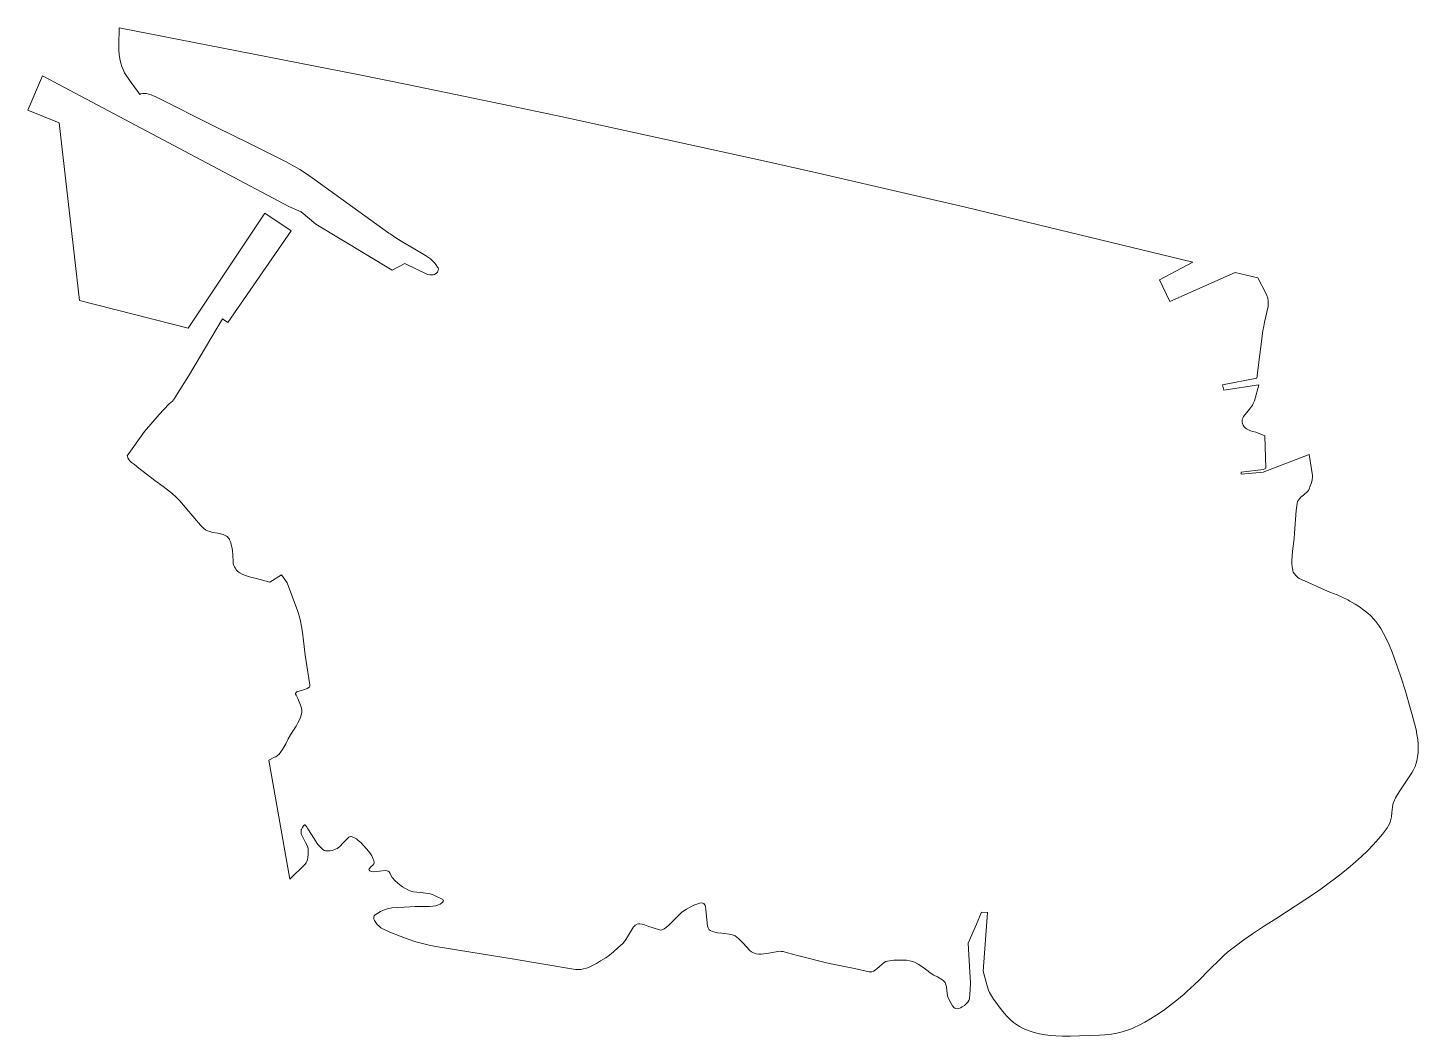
# Model space of a CAD drawing. Header units: metres. Extents: x 3 to 1027712, y 40 to 4430649.
# Drawn here: x 1023428.8 to 1023722.4, y 4430343.8 to 4430556.8 of the extents above; entities that cross this region are included whole.
import ezdxf

# ---------------------------------------------------------------- set-up
doc = ezdxf.new("R2010")
doc.units = ezdxf.units.M
doc.header["$MEASUREMENT"] = 0
doc.layers.add('RN_LIC_5_km', color=7, linetype='Continuous', lineweight=9, true_color=0xe5f2bf)

msp = doc.modelspace()

# ---------------------------------------------------------------- linework, layer by layer
at = {"layer": 'RN_LIC_5_km'}
msp.add_lwpolyline([(1023498.53, 4430546.92), (1023509.26, 4430544.76), (1023530.69, 4430540.32), (1023541.39, 4430538.05), (1023584.14, 4430528.7), (1023594.82, 4430526.31), (1023616.14, 4430521.4), (1023626.79, 4430518.89), (1023674.8, 4430507.29), (1023667.76, 4430503.56), (1023669.95, 4430499.02), (1023683.78, 4430505.13), (1023688.57, 4430503.97), (1023690.3, 4430500.61), (1023690.46, 4430500.25), (1023690.63, 4430499.69), (1023690.73, 4430499.11), (1023690.74, 4430498.33), (1023690.71, 4430497.92), (1023689.97, 4430494.6), (1023689.78, 4430493.78), (1023689.6, 4430492.77), (1023688.3, 4430482.82), (1023681.05, 4430481.43), (1023681.37, 4430480.27), (1023688.77, 4430481.4), (1023687.83, 4430478.02), (1023687.59, 4430477.42), (1023687.39, 4430477.08), (1023686.99, 4430476.54), (1023686.47, 4430475.91), (1023685.51, 4430474.69), (1023685.35, 4430474.38), (1023685.25, 4430474.1), (1023685.2, 4430473.8), (1023685.23, 4430473.54), (1023685.31, 4430473.2), (1023685.46, 4430472.87), (1023685.66, 4430472.56), (1023685.92, 4430472.28), (1023686.18, 4430472.07), (1023686.55, 4430471.86), (1023686.99, 4430471.66), (1023687.45, 4430471.52), (1023688.13, 4430471.38), (1023690.05, 4430470.62), (1023690.22, 4430463.8), (1023689.75, 4430463.55), (1023685, 4430462.97), (1023685.04, 4430462.51), (1023689.7, 4430462.98), (1023699.37, 4430466.65), (1023700.04, 4430462.7), (1023700.07, 4430462.33), (1023700.07, 4430461.89), (1023700, 4430461.34), (1023699.84, 4430460.71), (1023699.54, 4430459.84), (1023699.44, 4430459.54), (1023699.28, 4430459.22), (1023699.08, 4430458.93), (1023698.2, 4430458.11), (1023697.64, 4430457.64), (1023697.31, 4430457.32), (1023697.1, 4430457.05), (1023696.94, 4430456.77), (1023696.83, 4430456.35), (1023696.64, 4430454.88), (1023696.26, 4430450.09), (1023696.19, 4430448.95), (1023695.88, 4430446.27), (1023695.77, 4430445.21), (1023695.71, 4430444.33), (1023695.72, 4430443.64), (1023695.78, 4430442.95), (1023695.9, 4430442.28), (1023695.93, 4430442.15), (1023696.03, 4430441.86), (1023696.25, 4430441.46), (1023696.55, 4430441.11), (1023697.02, 4430440.7), (1023697.28, 4430440.52), (1023699.65, 4430439.41), (1023700.9, 4430438.86), (1023701.34, 4430438.64), (1023703.75, 4430437.63), (1023705.31, 4430437.02), (1023706.33, 4430436.57), (1023707.52, 4430435.99), (1023707.96, 4430435.74), (1023709.1, 4430435.07), (1023710.03, 4430434.48), (1023710.91, 4430433.84), (1023711.76, 4430433.17), (1023712.42, 4430432.58), (1023713.02, 4430431.94), (1023713.45, 4430431.45), (1023714.11, 4430430.55), (1023714.48, 4430429.95), (1023715.1, 4430428.89), (1023715.65, 4430427.81), (1023716.25, 4430426.49), (1023716.88, 4430424.93), (1023718.03, 4430421.76), (1023718.8, 4430419.49), (1023719.7, 4430416.69), (1023720.45, 4430414.18), (1023721.15, 4430411.68), (1023721.88, 4430408.85), (1023721.94, 4430408.61), (1023722.15, 4430407.55), (1023722.3, 4430406.48), (1023722.38, 4430405.57), (1023722.4, 4430404.67), (1023722.37, 4430403.76), (1023722.28, 4430402.86), (1023722.12, 4430401.98), (1023721.99, 4430401.49), (1023721.75, 4430400.79), (1023721.44, 4430400.11), (1023721.09, 4430399.45), (1023719.26, 4430396.72), (1023718.53, 4430395.69), (1023718, 4430394.85), (1023717.64, 4430394.2), (1023717.24, 4430393.33), (1023717.18, 4430393.17), (1023717.07, 4430392.77), (1023716.84, 4430391.06), (1023716.75, 4430390.18), (1023716.66, 4430389.61), (1023716.51, 4430389.07), (1023716.35, 4430388.66), (1023716.07, 4430388.17), (1023715.91, 4430387.94), (1023714.85, 4430386.53), (1023714.03, 4430385.52), (1023712.88, 4430384.23), (1023711.67, 4430382.99), (1023710.44, 4430381.79), (1023709.16, 4430380.65), (1023707.51, 4430379.26), (1023705.49, 4430377.64), (1023702.73, 4430375.57), (1023701.88, 4430374.95), (1023700.51, 4430373.98), (1023692.55, 4430368.8), (1023689.74, 4430366.99), (1023687.42, 4430365.45), (1023685.61, 4430364.18), (1023683.83, 4430362.86), (1023682.52, 4430361.84), (1023681.6, 4430361.07), (1023680.71, 4430360.27), (1023678.13, 4430357.71), (1023676.21, 4430355.76), (1023675.12, 4430354.69), (1023673.55, 4430353.26), (1023672.96, 4430352.75), (1023671.44, 4430351.48), (1023669.9, 4430350.26), (1023668.59, 4430349.28), (1023667.23, 4430348.36), (1023665.85, 4430347.48), (1023664.69, 4430346.82), (1023663.51, 4430346.2), (1023662.28, 4430345.61), (1023661.84, 4430345.42), (1023661.02, 4430345.1), (1023659.91, 4430344.77), (1023658.8, 4430344.5), (1023657.67, 4430344.29), (1023656.26, 4430344.12), (1023655.13, 4430344.03), (1023650.87, 4430343.89), (1023648.98, 4430343.84), (1023647.29, 4430343.85), (1023645.87, 4430343.9), (1023644.74, 4430344), (1023643.6, 4430344.14), (1023642.46, 4430344.35), (1023641.33, 4430344.63), (1023640.48, 4430344.91), (1023639.34, 4430345.34), (1023638.87, 4430345.54), (1023638.2, 4430345.91), (1023637.56, 4430346.31), (1023636.95, 4430346.75), (1023636.26, 4430347.35), (1023635.6, 4430348), (1023634.98, 4430348.68), (1023633.93, 4430350.03), (1023633.4, 4430350.72), (1023632.75, 4430351.65), (1023632.3, 4430352.35), (1023631.91, 4430353.08), (1023631.69, 4430353.57), (1023631.38, 4430354.49), (1023630.57, 4430357.55), (1023631.46, 4430369.95), (1023630.17, 4430370.06), (1023629.15, 4430367.48), (1023627.37, 4430363.46), (1023627.75, 4430357.34), (1023627.8, 4430356.28), (1023627.84, 4430354.98), (1023627.83, 4430353.82), (1023627.74, 4430352.52), (1023627.68, 4430351.94), (1023627.64, 4430351.72), (1023627.5, 4430351.39), (1023627.29, 4430351.06), (1023626.92, 4430350.64), (1023626.59, 4430350.35), (1023626.12, 4430350.02), (1023625.75, 4430349.84), (1023625.4, 4430349.71), (1023625.06, 4430349.65), (1023624.75, 4430349.67), (1023624.57, 4430349.74), (1023624.35, 4430349.91), (1023624.08, 4430350.26), (1023623.76, 4430350.76), (1023623.36, 4430351.53), (1023623.08, 4430352.18), (1023623.01, 4430352.39), (1023622.85, 4430353.58), (1023622.79, 4430354.18), (1023622.74, 4430354.57), (1023622.62, 4430354.93), (1023622.5, 4430355.18), (1023622.26, 4430355.47), (1023622.19, 4430355.53), (1023621.83, 4430355.81), (1023620.91, 4430356.35), (1023620.12, 4430356.76), (1023619.59, 4430357.07), (1023618.33, 4430358), (1023617.56, 4430358.58), (1023616.81, 4430359.07), (1023616.18, 4430359.39), (1023615.69, 4430359.58), (1023615.01, 4430359.75), (1023614.32, 4430359.87), (1023613.61, 4430359.93), (1023612.72, 4430359.93), (1023611.67, 4430359.87), (1023610.37, 4430359.71), (1023610.32, 4430359.7), (1023609.98, 4430359.59), (1023609.66, 4430359.42), (1023608.63, 4430358.55), (1023608.12, 4430358.08), (1023607.71, 4430357.75), (1023607.39, 4430357.57), (1023607.06, 4430357.45), (1023606.83, 4430357.4), (1023606.49, 4430357.43), (1023603.4, 4430358.15), (1023598.42, 4430359.12), (1023597.48, 4430359.31), (1023591.31, 4430360.91), (1023589.25, 4430361.47), (1023588.33, 4430361.7), (1023587.93, 4430361.76), (1023587.64, 4430361.78), (1023584.86, 4430361.33), (1023584.24, 4430361.22), (1023583.63, 4430361.16), (1023583.17, 4430361.16), (1023582.58, 4430361.25), (1023582.47, 4430361.27), (1023582.05, 4430361.42), (1023581.65, 4430361.65), (1023581.28, 4430361.93), (1023579.83, 4430363.46), (1023579.3, 4430364.05), (1023578.85, 4430364.49), (1023578.51, 4430364.77), (1023578.14, 4430365), (1023577.76, 4430365.17), (1023577.37, 4430365.29), (1023575.33, 4430365.59), (1023574.45, 4430365.7), (1023573.89, 4430365.79), (1023573.38, 4430365.94), (1023573.03, 4430366.09), (1023572.91, 4430366.15), (1023572.7, 4430366.33), (1023572.45, 4430366.74), (1023572.33, 4430367.06), (1023572.05, 4430369.8), (1023571.99, 4430370.61), (1023571.9, 4430371.14), (1023571.81, 4430371.43), (1023571.7, 4430371.67), (1023571.54, 4430371.85), (1023571.35, 4430371.96), (1023571.12, 4430371.98), (1023570.66, 4430371.91), (1023570.06, 4430371.74), (1023569.43, 4430371.49), (1023568.65, 4430371.11), (1023567.87, 4430370.66), (1023566.92, 4430370.02), (1023566.6, 4430369.78), (1023564.7, 4430367.85), (1023564.16, 4430367.29), (1023563.68, 4430366.85), (1023563.19, 4430366.49), (1023563.07, 4430366.42), (1023562.79, 4430366.31), (1023562.49, 4430366.26), (1023562.17, 4430366.27), (1023559.75, 4430367.11), (1023559.05, 4430367.39), (1023558.55, 4430367.52), (1023558.06, 4430367.59), (1023557.76, 4430367.57), (1023557.48, 4430367.5), (1023557.09, 4430367.27), (1023556.92, 4430367.11), (1023556.74, 4430366.93), (1023555.41, 4430364.81), (1023555.07, 4430364.24), (1023554.78, 4430363.82), (1023554.35, 4430363.35), (1023553.48, 4430362.56), (1023552.46, 4430361.65), (1023551.63, 4430360.97), (1023550.86, 4430360.42), (1023549.77, 4430359.73), (1023548.86, 4430359.21), (1023548.02, 4430358.75), (1023547.32, 4430358.42), (1023546.75, 4430358.2), (1023546.18, 4430358.03), (1023545.6, 4430357.92), (1023545.16, 4430357.89), (1023544.43, 4430357.95), (1023531.08, 4430360.2), (1023514.98, 4430362.77), (1023513.56, 4430363.04), (1023512.15, 4430363.38), (1023510.76, 4430363.78), (1023509.11, 4430364.33), (1023507.46, 4430364.95), (1023505.27, 4430365.84), (1023503.91, 4430366.45), (1023503.77, 4430366.51), (1023503.37, 4430366.75), (1023502.98, 4430367.07), (1023502.6, 4430367.43), (1023502.27, 4430367.82), (1023502.02, 4430368.24), (1023501.9, 4430368.53), (1023501.84, 4430368.82), (1023501.87, 4430369.07), (1023501.93, 4430369.23), (1023502.1, 4430369.43), (1023502.17, 4430369.49), (1023502.7, 4430369.85), (1023503.28, 4430370.19), (1023503.89, 4430370.47), (1023504.5, 4430370.69), (1023505.05, 4430370.83), (1023505.7, 4430370.92), (1023509.53, 4430371.16), (1023510.6, 4430371.22), (1023512.8, 4430371.22), (1023513.63, 4430371.22), (1023514.34, 4430371.27), (1023514.94, 4430371.36), (1023515.12, 4430371.41), (1023515.51, 4430371.55), (1023515.9, 4430371.75), (1023516.24, 4430371.98), (1023516.45, 4430372.18), (1023516.55, 4430372.33), (1023516.59, 4430372.43), (1023516.54, 4430372.58), (1023516.43, 4430372.7), (1023514.37, 4430373.69), (1023513.8, 4430373.89), (1023513.38, 4430374), (1023511.82, 4430374.18), (1023510.97, 4430374.24), (1023510.28, 4430374.34), (1023509.87, 4430374.43), (1023509.2, 4430374.67), (1023509.06, 4430374.73), (1023508.54, 4430375), (1023507.95, 4430375.39), (1023507.39, 4430375.82), (1023506.41, 4430376.68), (1023505.83, 4430377.26), (1023505.75, 4430377.34), (1023505.45, 4430377.88), (1023505.29, 4430378.23), (1023505.1, 4430378.53), (1023504.93, 4430378.66), (1023504.64, 4430378.79), (1023504.3, 4430378.83), (1023503.07, 4430378.72), (1023502.35, 4430378.61), (1023501.82, 4430378.56), (1023501.47, 4430378.59), (1023501.17, 4430378.67), (1023501.01, 4430378.77), (1023500.89, 4430378.91), (1023500.84, 4430379.03), (1023500.89, 4430379.18), (1023501.33, 4430379.67), (1023501.68, 4430379.99), (1023501.85, 4430380.21), (1023501.93, 4430380.36), (1023501.94, 4430380.58), (1023501.85, 4430380.85), (1023501.65, 4430381.46), (1023501.43, 4430381.94), (1023501.2, 4430382.34), (1023500.82, 4430382.87), (1023499.72, 4430384.11), (1023499.11, 4430384.74), (1023498.6, 4430385.2), (1023498.19, 4430385.51), (1023497.78, 4430385.75), (1023497.47, 4430385.89), (1023497.06, 4430386), (1023496.99, 4430386), (1023496.74, 4430385.97), (1023496.58, 4430385.89), (1023495.29, 4430384.53), (1023494.87, 4430384.06), (1023494.61, 4430383.82), (1023494.14, 4430383.51), (1023493.44, 4430383.21), (1023493.05, 4430383.07), (1023492.55, 4430382.97), (1023492.43, 4430382.95), (1023492.07, 4430382.95), (1023491.76, 4430382.99), (1023491.49, 4430383.07), (1023491.14, 4430383.29), (1023490.82, 4430383.53), (1023490.38, 4430383.95), (1023490.08, 4430384.3), (1023488.69, 4430386.46), (1023487.97, 4430387.61), (1023487.63, 4430388.14), (1023487.39, 4430388.44), (1023487.32, 4430388.48), (1023487.2, 4430388.45), (1023487.02, 4430388.28), (1023486.79, 4430387.92), (1023486.6, 4430387.52), (1023486.56, 4430387.42), (1023486.5, 4430387.04), (1023486.51, 4430386.66), (1023486.57, 4430386.42), (1023487.46, 4430384.72), (1023487.72, 4430384.23), (1023487.89, 4430383.87), (1023487.99, 4430383.51), (1023488.04, 4430383.02), (1023487.99, 4430382.24), (1023487.92, 4430381.6), (1023487.84, 4430381.15), (1023487.71, 4430380.74), (1023487.56, 4430380.43), (1023487.3, 4430380.1), (1023484.17, 4430376.99), (1023479.68, 4430402.15), (1023480.93, 4430402.75), (1023481.15, 4430402.86), (1023481.51, 4430403.11), (1023481.85, 4430403.41), (1023482.25, 4430403.86), (1023482.6, 4430404.35), (1023483.29, 4430405.61), (1023483.79, 4430406.62), (1023484.27, 4430407.46), (1023484.78, 4430408.28), (1023485.46, 4430409.34), (1023485.86, 4430410.05), (1023486.23, 4430410.78), (1023486.48, 4430411.4), (1023486.63, 4430411.9), (1023486.69, 4430412.25), (1023486.68, 4430412.64), (1023486.6, 4430413.14), (1023486.4, 4430413.74), (1023485.81, 4430415.14), (1023485.7, 4430415.43), (1023485.45, 4430415.83), (1023485.36, 4430416.04), (1023485.35, 4430416.08), (1023485.36, 4430416.23), (1023485.47, 4430416.43), (1023485.62, 4430416.53), (1023486.81, 4430416.94), (1023487.48, 4430417.14), (1023487.83, 4430417.28), (1023488.12, 4430417.45), (1023488.26, 4430417.58), (1023488.35, 4430417.73), (1023488.38, 4430418.01), (1023487.6, 4430422.99), (1023487.37, 4430424.32), (1023486.99, 4430427.3), (1023486.78, 4430429.18), (1023486.61, 4430430.36), (1023486.39, 4430431.51), (1023486.17, 4430432.42), (1023485.81, 4430433.54), (1023483.55, 4430439.6), (1023482.39, 4430441.3), (1023479.9, 4430439.69), (1023476.83, 4430440.55), (1023476.08, 4430440.74), (1023475.17, 4430440.99), (1023474.54, 4430441.22), (1023474.05, 4430441.43), (1023473.59, 4430441.69), (1023473.18, 4430442.01), (1023472.89, 4430442.29), (1023472.56, 4430442.73), (1023472.42, 4430442.97), (1023472.26, 4430443.36), (1023472.19, 4430443.66), (1023472.16, 4430444.52), (1023472.13, 4430445.07), (1023472.12, 4430445.58), (1023472.06, 4430446.29), (1023471.93, 4430446.93), (1023471.78, 4430447.64), (1023471.65, 4430448.12), (1023471.42, 4430448.68), (1023471.37, 4430448.78), (1023471.19, 4430449.03), (1023470.87, 4430449.35), (1023470.48, 4430449.58), (1023470.04, 4430449.77), (1023468.92, 4430450.05), (1023467.9, 4430450.24), (1023467.24, 4430450.4), (1023466.78, 4430450.56), (1023466.36, 4430450.78), (1023466, 4430451.06), (1023465.82, 4430451.23), (1023465.29, 4430451.76), (1023462.83, 4430454.63), (1023461.69, 4430456), (1023460.84, 4430456.94), (1023460.14, 4430457.67), (1023459.22, 4430458.51), (1023458.97, 4430458.7), (1023457.42, 4430459.91), (1023455.65, 4430461.21), (1023452.27, 4430463.79), (1023451.32, 4430464.54), (1023450.73, 4430465.02), (1023450.37, 4430465.37), (1023450.13, 4430465.65), (1023449.95, 4430465.95), (1023449.84, 4430466.26), (1023449.82, 4430466.42), (1023453.43, 4430471.56), (1023456.56, 4430475.16), (1023458.57, 4430477.32), (1023458.67, 4430477.38), (1023459.04, 4430477.68), (1023459.34, 4430477.98), (1023459.77, 4430478.53), (1023460.44, 4430479.59), (1023462.71, 4430483.26), (1023469.94, 4430495.33), (1023471.04, 4430494.59), (1023484.4, 4430513.95), (1023478.87, 4430517.63), (1023462.69, 4430493.33), (1023439.75, 4430499.24), (1023435.46, 4430536.76), (1023428.81, 4430539.37), (1023431.88, 4430546.63), (1023483.92, 4430519.09), (1023486.54, 4430517.94), (1023489.6, 4430515.34), (1023505.74, 4430505.6), (1023508.42, 4430507), (1023513.2, 4430504.7), (1023513.71, 4430504.63), (1023514.08, 4430504.61), (1023514.42, 4430504.65), (1023514.7, 4430504.73), (1023514.93, 4430504.83), (1023515.19, 4430505.05), (1023515.3, 4430505.19), (1023515.42, 4430505.4), (1023515.49, 4430505.66), (1023515.5, 4430505.84), (1023515.43, 4430506.1), (1023515.33, 4430506.27), (1023514.99, 4430506.82), (1023514.77, 4430507.11), (1023513.85, 4430508), (1023512.78, 4430508.71), (1023510.18, 4430510.28), (1023508.03, 4430511.52), (1023506.75, 4430512.3), (1023505.3, 4430513.27), (1023505.02, 4430513.46), (1023494.93, 4430520.72), (1023489.34, 4430524.77), (1023487.68, 4430525.93), (1023486.27, 4430526.85), (1023485.12, 4430527.54), (1023483.35, 4430528.52), (1023475.59, 4430532.38), (1023468.57, 4430535.84), (1023455.7, 4430542.26), (1023455.48, 4430542.37), (1023454.88, 4430542.62), (1023454.34, 4430542.81), (1023453.89, 4430542.91), (1023453.45, 4430542.95), (1023453.11, 4430542.93), (1023452.71, 4430542.85), (1023452.67, 4430542.82), (1023452.45, 4430542.71), (1023452.16, 4430543.13), (1023450.63, 4430545.23), (1023449.77, 4430546.45), (1023449.63, 4430546.66), (1023449.26, 4430547.3), (1023448.94, 4430547.96), (1023448.68, 4430548.65), (1023448.46, 4430549.35), (1023448.25, 4430550.24), (1023448.11, 4430551.14), (1023448.03, 4430552.05), (1023448, 4430553.14), (1023448.12, 4430556.8)], close=True, dxfattribs=at)

doc.saveas('drawing.dxf')
